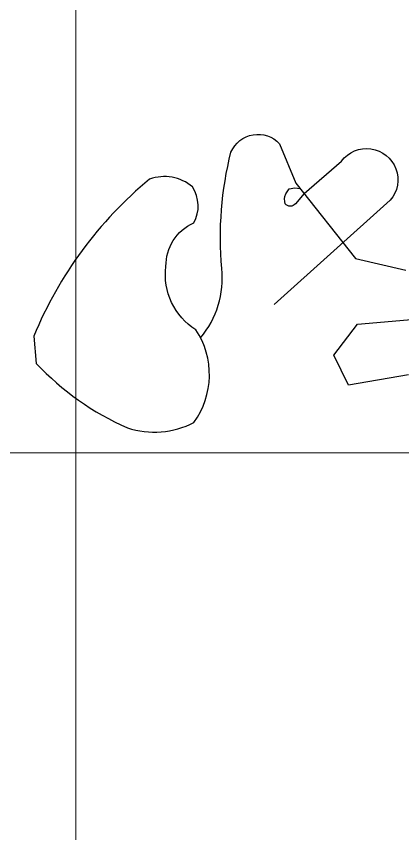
# Model space of a CAD drawing. Header units: millimetres. Extents: x 2591 to 2937, y 558 to 838.
# Drawn here: x 2804.74 to 2808.32, y 580.75 to 588.33 of the extents above; entities that cross this region are included whole.
import ezdxf

# ---------------------------------------------------------------- set-up
doc = ezdxf.new("R2010")
doc.units = ezdxf.units.MM

msp = doc.modelspace()

# ---------------------------------------------------------------- linework, layer by layer
at = {"color": 7, "linetype": 'Continuous', "lineweight": 15}
msp.add_line((2805.2915, 610.6219), (2805.2915, 562.3271), dxfattribs=at)
at = {"linetype": 'Continuous', "lineweight": 15}
msp.add_line((2770.168, 584.2793), (2827.2437, 584.2793), dxfattribs=at)
at = {"lineweight": 30}
for points in [[(2806.4493, 585.3467, 0.20271), (2806.645, 585.9897, -0.083217), (2806.731, 587.0703, -0.540975), (2807.1822, 587.1479), (2807.3323, 586.7806)], [(2807.4086, 586.6845), (2807.7555, 586.9867, -1.034501), (2808.2089, 586.6227), (2807.1316, 585.6545)], [(2806.1276, 586.0086, -0.300634), (2806.3855, 586.4136, 0.28025), (2806.3735, 586.7472, 0.268779), (2805.9761, 586.8194, 0.122192), (2804.9018, 585.3628), (2804.9249, 585.1087, 0.09999), (2805.7697, 584.5108, 0.200398), (2806.3867, 584.5602, 0.312914), (2806.4054, 585.422, -0.293794), (2806.1276, 586.0086)], [(2807.4086, 586.6845), (2807.3281, 586.5885, -0.434294), (2807.2335, 586.5885, -0.160262), (2807.2388, 586.6824), (2807.2694, 586.7282), (2807.3238, 586.7373), (2807.3718, 586.7308)]]:
    msp.add_lwpolyline(points, format="xyb", dxfattribs=at)
for points in [[(2807.3323, 586.7806), (2807.887, 586.0823), (2808.353, 585.9748)], [(2808.3769, 585.0017), (2807.8213, 584.9061), (2807.6839, 585.1867), (2807.9049, 585.4733), (2808.7951, 585.5509)]]:
    msp.add_lwpolyline(points, dxfattribs=at)

doc.saveas('drawing.dxf')
